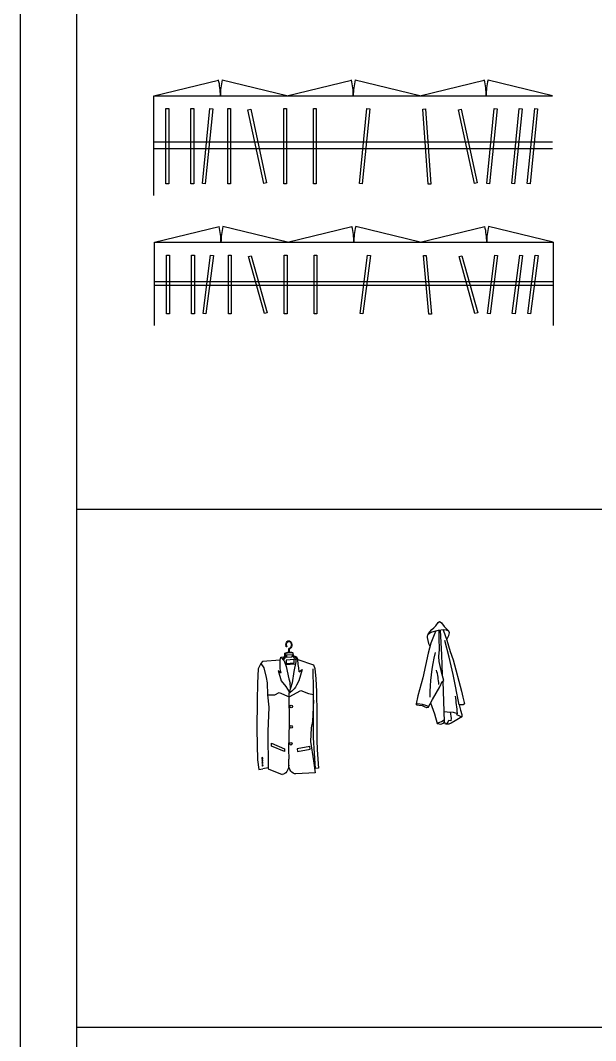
# Model space of a CAD drawing. Header units: inches. Extents: x 8.4 to 50.9, y 14.4 to 39.2.
# Drawn here: x 29.87 to 33.33, y 21.25 to 27.39 of the extents above; entities that cross this region are included whole.
import ezdxf

# ---------------------------------------------------------------- set-up
doc = ezdxf.new("R2010")
doc.units = ezdxf.units.IN
doc.header["$MEASUREMENT"] = 0
for name, color, linetype in [('02', 2, 'Continuous'), ('1', 1, 'Continuous'), ('4', 4, 'Continuous'), ('kadrbm', 4, 'Continuous')]:
    doc.layers.add(name, color=color, linetype=linetype)

# ---------------------------------------------------------------- blocks, each defined once
blk = doc.blocks.new('kadrbm')
at = {"layer": 'kadrbm', "color": 4}
blk.add_lwpolyline([(0, 0), (0, 24.7972), (21, 24.7972), (21, 0), (0, 0)], close=True, dxfattribs=at)
blk.add_lwpolyline([(20.6631, 0.3257), (20.6631, 24.4603), (0.3369, 24.4603), (0.3369, 0.3257), (20.6631, 0.3257)], dxfattribs=at)

msp = doc.modelspace()

# ---------------------------------------------------------------- linework, layer by layer
at = {"layer": '02'}
for p, q in [((30.6759, 26.9412), (31.0645, 27.0357)), ((31.4759, 26.9412), (31.0872, 27.0357)), ((31.4759, 26.9412), (31.8645, 27.0357)), ((32.2759, 26.9412), (31.8872, 27.0357)), ((32.2759, 26.9412), (32.6645, 27.0357)), ((33.0759, 26.9412), (32.6872, 27.0357)), ((30.7482, 26.4099), (30.7482, 26.8638)), ((30.7482, 26.8638), (30.7653, 26.8638)), ((30.7653, 26.8638), (30.7653, 26.4099)), ((30.8986, 26.4099), (30.8986, 26.8638)), ((30.8986, 26.8638), (30.9157, 26.8638)), ((30.9157, 26.8638), (30.9157, 26.4099)), ((30.9678, 26.4121), (31.0129, 26.8637)), ((31.0299, 26.862), (30.9848, 26.4104)), ((31.0129, 26.8637), (31.0299, 26.862)), ((31.1206, 26.4099), (31.1206, 26.8638)), ((31.1206, 26.8638), (31.1377, 26.8638)), ((31.1377, 26.8638), (31.1377, 26.4099)), ((31.2416, 26.8562), (31.2582, 26.8598)), ((31.3375, 26.4126), (31.2416, 26.8562)), ((31.2582, 26.8598), (31.3542, 26.4162)), ((31.4572, 26.4099), (31.4572, 26.8638)), ((31.4572, 26.8638), (31.4743, 26.8638)), ((31.4743, 26.8638), (31.4743, 26.4099)), ((31.6363, 26.4099), (31.6363, 26.8638)), ((31.6363, 26.8638), (31.6533, 26.8638)), ((31.6533, 26.8638), (31.6533, 26.4099)), ((31.9132, 26.4121), (31.9583, 26.8637)), ((31.9753, 26.862), (31.9302, 26.4104)), ((31.9583, 26.8637), (31.9753, 26.862)), ((32.2944, 26.861), (32.3114, 26.8622)), ((32.3267, 26.4083), (32.2944, 26.861)), ((32.3114, 26.8622), (32.3437, 26.4095)), ((32.5092, 26.8562), (32.5259, 26.8598)), ((32.6051, 26.4126), (32.5092, 26.8562)), ((32.5259, 26.8598), (32.6218, 26.4162)), ((32.6795, 26.4121), (32.7246, 26.8637)), ((32.7416, 26.862), (32.6965, 26.4104)), ((32.7246, 26.8637), (32.7416, 26.862)), ((32.8299, 26.4121), (32.875, 26.8637)), ((32.892, 26.862), (32.8469, 26.4104)), ((32.875, 26.8637), (32.892, 26.862)), ((32.923, 26.4121), (32.9681, 26.8637)), ((32.9851, 26.862), (32.94, 26.4104)), ((32.9681, 26.8637), (32.9851, 26.862)), ((33.0759, 26.6612), (30.6759, 26.6612)), ((33.0759, 26.6212), (30.6759, 26.6212)), ((31.3542, 26.4162), (31.3375, 26.4126)), ((32.6218, 26.4162), (32.6051, 26.4126)), ((30.7653, 26.4099), (30.7482, 26.4099)), ((30.9157, 26.4099), (30.8986, 26.4099)), ((30.9848, 26.4104), (30.9678, 26.4121)), ((31.1377, 26.4099), (31.1206, 26.4099)), ((31.4743, 26.4099), (31.4572, 26.4099)), ((31.6533, 26.4099), (31.6363, 26.4099)), ((31.9302, 26.4104), (31.9132, 26.4121)), ((32.3437, 26.4095), (32.3267, 26.4083)), ((32.6965, 26.4104), (32.6795, 26.4121)), ((32.8469, 26.4104), (32.8299, 26.4121)), ((32.94, 26.4104), (32.923, 26.4121)), ((30.6794, 26.0584), (31.0681, 26.1529)), ((31.4794, 26.0584), (31.0908, 26.1529)), ((31.4794, 26.0584), (31.8681, 26.1529)), ((32.2794, 26.0584), (31.8908, 26.1529)), ((32.2794, 26.0584), (32.6681, 26.1529)), ((33.0794, 26.0584), (32.6908, 26.1529)), ((30.7518, 25.981), (30.7688, 25.981)), ((30.7518, 25.6271), (30.7518, 25.981)), ((30.7688, 25.981), (30.7688, 25.6271)), ((30.9022, 25.981), (30.9192, 25.981)), ((30.9022, 25.6271), (30.9022, 25.981)), ((30.9192, 25.981), (30.9192, 25.6271)), ((30.9714, 25.6293), (31.0165, 25.9809)), ((31.0335, 25.9792), (30.9884, 25.6276)), ((31.0165, 25.9809), (31.0335, 25.9792)), ((31.1242, 25.981), (31.1412, 25.981)), ((31.1242, 25.6271), (31.1242, 25.981)), ((31.1412, 25.981), (31.1412, 25.6271)), ((31.2451, 25.9734), (31.2618, 25.977)), ((31.3411, 25.6298), (31.2451, 25.9734)), ((31.2618, 25.977), (31.3577, 25.6334)), ((31.4608, 25.981), (31.4778, 25.981)), ((31.4608, 25.6271), (31.4608, 25.981)), ((31.4778, 25.981), (31.4778, 25.6271)), ((31.6398, 25.981), (31.6569, 25.981)), ((31.6398, 25.6271), (31.6398, 25.981)), ((31.6569, 25.981), (31.6569, 25.6271)), ((31.9168, 25.6293), (31.9619, 25.9809)), ((31.9789, 25.9792), (31.9337, 25.6276)), ((31.9619, 25.9809), (31.9789, 25.9792)), ((32.2979, 25.9782), (32.315, 25.9794)), ((32.3302, 25.6255), (32.2979, 25.9782)), ((32.315, 25.9794), (32.3473, 25.6267)), ((32.5128, 25.9734), (32.5295, 25.977)), ((32.6087, 25.6298), (32.5128, 25.9734)), ((32.5295, 25.977), (32.6254, 25.6334)), ((32.6831, 25.6293), (32.7282, 25.9809)), ((32.7452, 25.9792), (32.7001, 25.6276)), ((32.7282, 25.9809), (32.7452, 25.9792)), ((32.8335, 25.6293), (32.8786, 25.9809)), ((32.8956, 25.9792), (32.8505, 25.6276)), ((32.8786, 25.9809), (32.8956, 25.9792)), ((32.9266, 25.6293), (32.9717, 25.9809)), ((32.9887, 25.9792), (32.9436, 25.6276)), ((32.9717, 25.9809), (32.9887, 25.9792)), ((33.0794, 25.8208), (30.6794, 25.8208)), ((33.0794, 25.7978), (30.6794, 25.7978)), ((30.7688, 25.6271), (30.7518, 25.6271)), ((30.9192, 25.6271), (30.9022, 25.6271)), ((30.9884, 25.6276), (30.9714, 25.6293)), ((31.1412, 25.6271), (31.1242, 25.6271)), ((31.3577, 25.6334), (31.3411, 25.6298)), ((31.4778, 25.6271), (31.4608, 25.6271)), ((31.6569, 25.6271), (31.6398, 25.6271)), ((31.9337, 25.6276), (31.9168, 25.6293)), ((32.3473, 25.6267), (32.3302, 25.6255)), ((32.6254, 25.6334), (32.6087, 25.6298)), ((32.7001, 25.6276), (32.6831, 25.6293)), ((32.8505, 25.6276), (32.8335, 25.6293)), ((32.9436, 25.6276), (32.9266, 25.6293)), ((31.4887, 23.5892), (31.4887, 23.6133)), ((31.4914, 23.5892), (31.4914, 23.6098)), ((31.33, 23.5347), (31.3185, 23.5227)), ((31.4364, 23.5422), (31.33, 23.5347)), ((31.4359, 23.5134), (31.4364, 23.5422)), ((31.4364, 23.5422), (31.4406, 23.5616)), ((31.4406, 23.5616), (31.4616, 23.5629)), ((31.4406, 23.5616), (31.4594, 23.5378)), ((31.4594, 23.5378), (31.4719, 23.5035)), ((31.5198, 23.5459), (31.4711, 23.5429)), ((31.4711, 23.5429), (31.4711, 23.523)), ((31.4711, 23.523), (31.5207, 23.5259)), ((31.4762, 23.5746), (31.5071, 23.5769)), ((31.4762, 23.5581), (31.4762, 23.5746)), ((31.5069, 23.56), (31.4762, 23.5581)), ((31.5071, 23.5769), (31.5069, 23.56)), ((31.5163, 23.5663), (31.5192, 23.5665)), ((31.5291, 23.5324), (31.5189, 23.4734)), ((31.5356, 23.5603), (31.5192, 23.5665)), ((31.5192, 23.5665), (31.5324, 23.5558)), ((31.5207, 23.5259), (31.5198, 23.5459)), ((31.5324, 23.5558), (31.5291, 23.5324)), ((31.5431, 23.5462), (31.5356, 23.5603)), ((31.5431, 23.5462), (31.6363, 23.5138)), ((31.5442, 23.5166), (31.5431, 23.5462)), ((31.3027, 23.49), (31.2991, 23.4033)), ((31.3185, 23.5227), (31.3027, 23.49)), ((31.3198, 23.5217), (31.3381, 23.4956)), ((31.3381, 23.4956), (31.3519, 23.438)), ((31.423, 23.4807), (31.4417, 23.4662)), ((31.423, 23.4807), (31.4417, 23.4182)), ((31.4352, 23.4896), (31.4359, 23.5134)), ((31.4417, 23.4662), (31.4352, 23.4896)), ((31.467, 23.5169), (31.527, 23.5206)), ((31.4719, 23.5035), (31.4885, 23.4294)), ((31.5189, 23.4734), (31.5072, 23.4057)), ((31.5483, 23.4962), (31.5442, 23.5166)), ((31.5689, 23.4862), (31.5475, 23.4175)), ((31.5509, 23.4721), (31.5483, 23.4962)), ((31.5509, 23.4721), (31.5689, 23.4862)), ((31.6363, 23.361), (31.6341, 23.4904)), ((31.6363, 23.5138), (31.645, 23.492)), ((31.645, 23.492), (31.6505, 23.4296)), ((31.2991, 23.4033), (31.2972, 23.2997)), ((31.3519, 23.438), (31.3577, 23.407)), ((31.3577, 23.407), (31.3592, 23.3347)), ((31.4417, 23.4182), (31.4705, 23.3843)), ((31.5072, 23.4057), (31.4876, 23.3411)), ((31.4885, 23.4294), (31.4952, 23.4033)), ((31.4983, 23.3763), (31.4952, 23.4033)), ((31.5475, 23.4175), (31.5343, 23.3929)), ((31.6505, 23.4296), (31.6548, 23.3547)), ((31.403, 23.3337), (31.4289, 23.3485)), ((31.4289, 23.3485), (31.4909, 23.3225)), ((31.4705, 23.3843), (31.4906, 23.351)), ((31.5061, 23.3552), (31.4876, 23.3411)), ((31.4909, 23.3225), (31.5607, 23.3609)), ((31.5192, 23.3705), (31.5061, 23.3552)), ((31.5276, 23.3807), (31.5192, 23.3705)), ((31.5343, 23.3929), (31.5276, 23.3807)), ((31.5607, 23.3609), (31.6056, 23.3428)), ((31.6056, 23.3428), (31.6363, 23.3366)), ((31.6363, 23.2425), (31.6363, 23.361)), ((31.6548, 23.3547), (31.657, 23.2175)), ((31.2972, 23.2997), (31.2945, 23.1249)), ((31.3592, 23.3347), (31.3665, 23.2597)), ((31.3592, 23.3347), (31.403, 23.3337)), ((31.4876, 23.3411), (31.4897, 23.1641)), ((31.6363, 23.3017), (31.6297, 23.1739)), ((31.3665, 23.2597), (31.3619, 23.1137)), ((31.6374, 23.0741), (31.6363, 23.2425)), ((31.4897, 23.1641), (31.4864, 23.0065)), ((31.6297, 23.1739), (31.6232, 23.1349)), ((31.657, 23.2175), (31.657, 23.06)), ((31.2945, 23.1249), (31.3, 22.9423)), ((31.3619, 23.1137), (31.3634, 22.8893)), ((31.6232, 23.1349), (31.6188, 23.0522)), ((31.3833, 23.0423), (31.4614, 23.0092)), ((31.3839, 23.0258), (31.3833, 23.0423)), ((31.6188, 23.0522), (31.6363, 22.9368)), ((31.6488, 22.8899), (31.6374, 23.0741)), ((31.657, 23.06), (31.6592, 23.0023)), ((31.4611, 22.9934), (31.3839, 23.0258)), ((31.4614, 23.0092), (31.4611, 22.9934)), ((31.4864, 23.0065), (31.4886, 22.9457)), ((31.6141, 23.0225), (31.5379, 23.009)), ((31.5379, 23.009), (31.5401, 22.9931)), ((31.5401, 22.9931), (31.6163, 23.0066)), ((31.6163, 23.0066), (31.6141, 23.0225)), ((31.6592, 23.0023), (31.6663, 22.8915)), ((31.3, 22.9423), (31.3081, 22.8853)), ((31.4878, 22.9106), (31.4886, 22.9457)), ((31.6363, 22.9368), (31.6472, 22.8651)), ((31.3081, 22.8853), (31.3304, 22.8889)), ((31.3634, 22.8941), (31.3304, 22.8889)), ((31.3634, 22.8893), (31.4487, 22.8542)), ((31.6472, 22.8651), (31.5305, 22.8583)), ((31.6663, 22.8915), (31.6488, 22.8899))]:
    msp.add_line(p, q, dxfattribs=at)
for points in [[(32.325, 23.695), (32.337, 23.7126), (32.3495, 23.7269), (32.3611, 23.738), (32.3722, 23.7495), (32.387, 23.7694), (32.3953, 23.7745), (32.4, 23.774), (32.4074, 23.7671), (32.424, 23.7458), (32.4351, 23.7338), (32.4518, 23.7167)], [(32.37, 23.7162), (32.3419, 23.6442), (32.3267, 23.5846), (32.2942, 23.4372), (32.2649, 23.3277), (32.254, 23.2789), (32.2639, 23.2827), (32.2905, 23.2785), (32.3115, 23.2714), (32.326, 23.265), (32.3267, 23.2582), (32.3191, 23.2551), (32.3039, 23.2616), (32.2931, 23.267), (32.2736, 23.2702), (32.2605, 23.2724), (32.254, 23.2789)], [(32.4384, 23.668), (32.4513, 23.6904), (32.4555, 23.7079), (32.4518, 23.7167), (32.4374, 23.7236), (32.4217, 23.726), (32.3875, 23.7204), (32.3495, 23.7112), (32.3366, 23.7052), (32.325, 23.695), (32.3208, 23.6871), (32.3199, 23.6788), (32.3283, 23.6423), (32.3366, 23.627)], [(32.3267, 23.2582), (32.3525, 23.3057), (32.3963, 23.383), (32.4101, 23.4141), (32.4205, 23.4198), (32.409, 23.4625), (32.394, 23.534), (32.3917, 23.5651), (32.3951, 23.6077), (32.394, 23.6746), (32.3927, 23.7213)], [(32.3993, 23.7223), (32.4067, 23.5755), (32.4114, 23.4537)], [(32.4176, 23.7253), (32.4384, 23.6622), (32.4592, 23.5956), (32.4768, 23.5438), (32.5274, 23.3559), (32.5361, 23.319), (32.5458, 23.28), (32.5382, 23.2746), (32.5252, 23.2735), (32.5144, 23.2735)], [(32.5144, 23.2735), (32.477, 23.4567), (32.4528, 23.5605), (32.4274, 23.6619)], [(32.4144, 23.4165), (32.4205, 23.2331), (32.4413, 23.2319), (32.477, 23.2296), (32.5036, 23.2216), (32.5001, 23.217), (32.4967, 23.2146), (32.5163, 23.2077), (32.5301, 23.202), (32.5197, 23.195), (32.4897, 23.1778), (32.4655, 23.1628), (32.4505, 23.157), (32.4321, 23.1582), (32.4251, 23.172), (32.4238, 23.2329)], [(32.3415, 23.2854), (32.364, 23.2204), (32.3813, 23.1605), (32.3905, 23.1674), (32.3975, 23.1697), (32.4078, 23.1731), (32.424, 23.1824)], [(32.4592, 23.2308), (32.4644, 23.1916), (32.4632, 23.1789), (32.4629, 23.1776)], [(32.5144, 23.2735), (32.5221, 23.2423), (32.529, 23.2146), (32.5301, 23.202)], [(32.3813, 23.1605), (32.4021, 23.1582), (32.4194, 23.1628), (32.4251, 23.172)], [(32.4629, 23.1776), (32.4517, 23.1801), (32.4471, 23.1755), (32.4447, 23.1685), (32.4401, 23.1616), (32.4323, 23.1577)]]:
    msp.add_lwpolyline(points, dxfattribs=at)
for centre in [(31.5023, 23.2636), (31.5013, 23.1418), (31.4994, 23.0398)]:
    msp.add_circle(centre, 0.00798, dxfattribs=at)
for centre, radius, start, end in [((30.6759, 26.9412), 0.4, 0, 13.67008), ((31.4759, 26.9412), 0.4, 166.32992, 180), ((31.4759, 26.9412), 0.4, 0, 13.67008), ((32.2759, 26.9412), 0.4, 166.32992, 180), ((32.2759, 26.9412), 0.4, 0, 13.67008), ((33.0759, 26.9412), 0.4, 166.32992, 180), ((30.6794, 26.0584), 0.4, 0, 13.67008), ((31.4794, 26.0584), 0.4, 166.32992, 180), ((31.4794, 26.0584), 0.4, 0, 13.67008), ((32.2794, 26.0584), 0.4, 166.32992, 180), ((32.2794, 26.0584), 0.4, 0, 13.67008), ((33.0794, 26.0584), 0.4, 166.32992, 180), ((33.6161, 23.3019), 1.2799, 167.07674, 179.20956), ((32.0495, 23.3865), 0.3412, 1.72469, 16.46741), ((30.3272, 23.0121), 2.1864, 5.49629, 8.26492)]:
    msp.add_arc(centre, radius, start, end, dxfattribs=at)
at = {"layer": '02', "extrusion": (0, 0, -1)}
for centre, major_axis, start_param, end_param in [((31.4883, 23.6344), (0, 0.0251), 4.4294, 9.245636), ((31.4883, 23.6344), (0, 0.0212), 4.451558, 9.397598), ((31.4908, 23.4999), (0, 0.0923), 5.852253, 6.249857), ((31.4943, 23.4668), (0, 0.1224), 5.986263, 6.52611), ((31.4733, 23.6261), (0, 0.00305), 0.294487, 5.183049), ((31.4908, 23.4999), (0, 0.0923), 0.00879, 0.382276), ((31.5288, 22.9166), (0, 0.0583), 3.100832, 4.744218), ((31.447, 22.9125), (0, 0.0583), 1.602625, 3.101107)]:
    msp.add_ellipse(centre, major_axis=major_axis, ratio=0.7, start_param=start_param, end_param=end_param, dxfattribs=at)
for centre in [(31.3283, 22.952), (31.3287, 22.9384), (31.3292, 22.9248), (31.3301, 22.9093)]:
    msp.add_ellipse(centre, major_axis=(0, 0.00452), ratio=0.7, dxfattribs=at)
at = {"layer": '02'}
for points, knots in [([(31.4511, 23.5483), (31.453, 23.5508), (31.4538, 23.5515), (31.4554, 23.5529), (31.4561, 23.5536), (31.457, 23.5545), (31.4572, 23.5548), (31.4576, 23.5553), (31.4577, 23.5554), (31.458, 23.5559), (31.4583, 23.5562), (31.4589, 23.5572), (31.4594, 23.5579), (31.4604, 23.5599), (31.461, 23.5612), (31.4617, 23.5632), (31.4619, 23.5637), (31.4622, 23.5648), (31.4624, 23.5653), (31.4626, 23.5664), (31.4628, 23.567), (31.463, 23.5683), (31.4631, 23.569), (31.4634, 23.5712), (31.4636, 23.5728), (31.4637, 23.5761), (31.4638, 23.5779), (31.4638, 23.581), (31.4638, 23.5824), (31.4638, 23.5838)], [0, 0, 0, 0, 11.03182, 11.03182, 22.063641, 22.063641, 26.862928, 26.862928, 29.03963, 29.03963, 33.779689, 33.779689, 43.259807, 43.259807, 58.978305, 58.978305, 65.041997, 65.041997, 70.306316, 70.306316, 76.882107, 76.882107, 83.457898, 83.457898, 98.059871, 98.059871, 112.661845, 112.661845, 123.764733, 123.764733, 123.764733, 123.764733]), ([(31.4549, 23.5434), (31.4572, 23.5453), (31.4627, 23.55), (31.4689, 23.5636), (31.4693, 23.5762), (31.4693, 23.5831), (31.4693, 23.5838)], [0, 0, 0, 0, 29.008894, 70.514895, 117.723833, 123.764733, 123.764733, 123.764733, 123.764733]), ([(31.5308, 23.5447), (31.528, 23.5467), (31.5217, 23.551), (31.5154, 23.5654), (31.5149, 23.5779), (31.5149, 23.5848), (31.5149, 23.5856)], [0, 0, 0, 0, 34.416244, 75.922246, 123.131183, 129.172084, 129.172084, 129.172084, 129.172084])]:
    msp.add_open_spline(points, degree=3, knots=knots, dxfattribs=at)
at = {"layer": '1'}
for p, q in [((30.2087, 24.451), (50.5349, 24.451)), ((30.2087, 21.3329), (50.5349, 21.3329))]:
    msp.add_line(p, q, dxfattribs=at)
at = {"layer": '4'}
for p, q in [((30.6759, 26.9412), (33.0759, 26.9412)), ((30.6759, 26.3412), (30.6759, 26.9412)), ((30.6794, 26.0584), (33.0794, 26.0584)), ((30.6794, 25.5584), (30.6794, 26.0584)), ((33.0794, 26.0584), (33.0794, 25.5584))]:
    msp.add_line(p, q, dxfattribs=at)

# ---------------------------------------------------------------- block references
at = {"layer": 'kadrbm'}
msp.add_blockref('kadrbm', (29.8718, 14.4249), dxfattribs=at)

doc.saveas('drawing.dxf')
